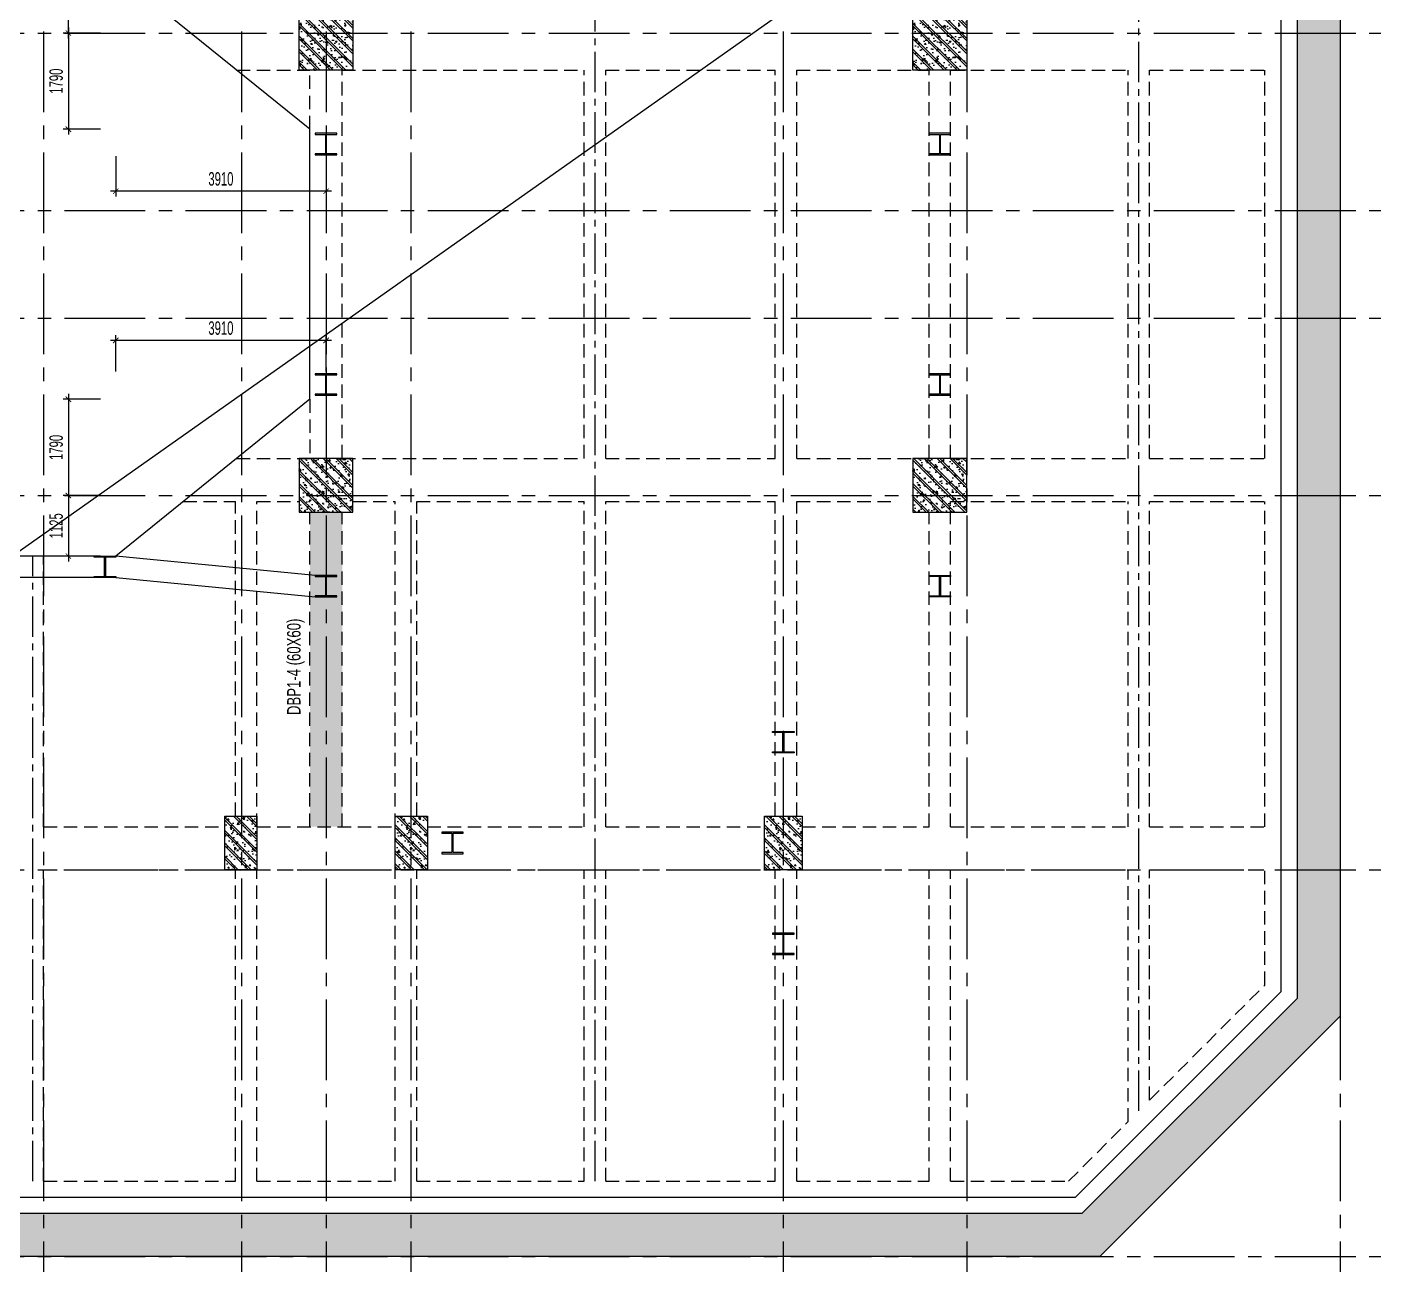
# Model space of a CAD drawing. Extents: x 71 to 1774126, y -14 to 415800.
# Drawn here: x 1601790 to 1627226, y 369368 to 392374 of the extents above; entities that cross this region are included whole.
import ezdxf
from ezdxf.enums import TextEntityAlignment as Align

# ---------------------------------------------------------------- set-up
doc = ezdxf.new("R2010")
doc.units = 0
doc.header["$LTSCALE"] = 1000
doc.header["$MEASUREMENT"] = 0
doc.header["$PDMODE"] = 3
doc.linetypes.add('CENTER2', pattern=[1.125, 0.75, -0.125, 0.125, -0.125])
doc.linetypes.add('HIDDEN', pattern=[0.375, 0.25, -0.125])
doc.layers.get('0').update_dxf_attribs({"linetype": 'CONTINUOUS'})
doc.layers.get('Defpoints').update_dxf_attribs({"linetype": 'CONTINUOUS'})
for name, color, linetype in [('CDC.01.AXIS', 160, 'CENTER2'), ('CDC.02.DIM', 1, 'CONTINUOUS'), ('CDC.03.BORDER', 3, 'CONTINUOUS'), ('CDC.04.HIDDEN', 8, 'HIDDEN'), ('CDC.05.STEEL', 4, 'CONTINUOUS'), ('CDC.06.TEXT', 2, 'CONTINUOUS'), ('CDC.09.COLUMN', 4, 'CONTINUOUS'), ('CDC.10.HATCH', 9, 'CONTINUOUS')]:
    doc.layers.add(name, color=color, linetype=linetype)
doc.layers.add('KCS_Plotter', color=11, linetype='CONTINUOUS', plot=False)
doc.styles.add('ARIAL', font='arial.ttf', dxfattribs={"width": 0.6})
doc.dimstyles.new('100', dxfattribs={"dimscale": 100, "dimtxt": 2.5, "dimasz": 1, "dimexe": 1, "dimexo": 0, "dimgap": 1, "dimtad": 1, "dimdec": 0, "dimdsep": 46, "dimtxsty": 'ARIAL', "dimblk": 'ARCHTICK', "dimcen": 1, "dimdle": 1, "dimclrd": 1, "dimclre": 1, "dimclrt": 2, "dimadec": 0, "dimazin": 0, "dimtfac": 0.00072, "dimtdec": 0, "dimtix": 1, "dimtmove": 2, "dimatfit": 3, "dimldrblk": 'ARCHTICK', "dimfxl": 1, "dimtolj": 1, "dimarcsym": 0})

# ---------------------------------------------------------------- blocks, each defined once
blk = doc.blocks.new('TANG HAM')
at = {"layer": 'CDC.10.HATCH'}
h = blk.add_hatch(dxfattribs=at)
h.set_pattern_fill('CHAU-01', color=256, scale=70, style=0, pattern_type=2)
h.set_pattern_definition([(50, (0, 0), (502.08213, -43.92649), [52.5, -577.5]), (355, (0, 0), (-97.12593, 526.5345), [42, -462]), (100.4514, (41.84, -3.66), (404.95657, 482.60768), [44.61813, -490.79948]), (46.1842, (0, 140), (747.06873, -115.8633), [78.75, -866.25]), (96.6356, (62.26, 130.34), (654.2639, 681.8825), [66.9272, -736.1991]), (351.1842, (0, 140), (654.26336, 681.88302), [63, -693]), (21, (70, 105), (417.83494, -281.83322), [52.5, -577.5]), (326, (70, 105), (170.32073, 507.60503), [42, -462]), (71.4514, (104.8, 81.5), (588.15584, 225.77135), [44.61813, -490.79948]), (37.5, (0, 0), (8.511899, 233.025698), [0, -456.4, 0, -469, 0, -463.75]), (7.5, (0, 0), (184.148676, 276.0882), [0, -267.4, 0, -445.9, 0, -176.75]), (327.5, (-156.1, 0), (373.675705, -15.78841), [0, -175, 0, -546, 0, -724.5]), (317.5, (-226.1, 0), (408.23032, 70.07349), [0, -227.5, 0, -362.6, 0, -514.5]), (45, (0, 0), (-210.36427, 210.36427), []), (45, (0, 85.75), (-210.36427, 210.36427), [])])
h.paths.add_polyline_path([(1562833, 296090), (1562833, 333640), (1626193, 333640), (1626193, 300559), (1621725, 296090)])
h.paths.add_polyline_path([(1563633, 296890), (1563633, 332840), (1625393, 332840), (1625393, 300890), (1621393, 296890)], flags=16)
h = blk.add_hatch(dxfattribs=at)
h.set_pattern_fill('CHAU-01', color=256, scale=40, style=0, pattern_type=2)
h.set_pattern_definition([(130, (3296681.54, 13550.65), (-286.904073, -25.100854), [30, -330]), (185, (3296681.54, 13550.65), (55.500533, 300.876853), [24, -264]), (79.5486, (3296657.63, 13548.56), (-231.403753, 275.775817), [25.496076, -280.456845]), (133.8158, (3296681.54, 13630.65), (-426.89642, -66.207606), [45, -495]), (83.3644, (3296645.96, 13625.13), (-373.86508, 389.64715), [38.24412, -420.6852]), (188.8158, (3296681.54, 13630.65), (-373.86478, 389.64744), [36, -396]), (159, (3296641.54, 13610.65), (-238.76282, -161.047556), [30, -330]), (214, (3296641.54, 13610.65), (-97.326133, 290.06002), [24, -264]), (108.5486, (3296621.64, 13597.23), (-336.08905, 129.0122), [25.496076, -280.456845]), (142.5, (3296681.54, 13550.65), (-4.863942, 133.1575415), [0, -260.8, 0, -268, 0, -265]), (172.5, (3296681.54, 13550.65), (-105.227815, 157.764685), [0, -152.8, 0, -254.8, 0, -101]), (212.5, (3296770.74, 13550.65), (-213.5289745, -9.021949), [0, -100, 0, -312, 0, -414]), (222.5, (3296810.74, 13550.65), (-233.274468, 40.041993), [0, -130, 0, -207.2, 0, -294]), (135, (3296681.54, 13550.65), (120.208153, 120.208153), []), (135, (3296681.54, 13599.65), (120.208153, 120.208153), [])])
h.paths.add_polyline_path([(1606843, 319150), (1607843, 319150), (1607843, 318150), (1606843, 318150)])
h = blk.add_hatch(dxfattribs=at)
h.set_pattern_fill('CHAU-01', color=256, scale=40, style=0, pattern_type=2)
h.set_pattern_definition([(130, (3308091.54, 13550.65), (-286.904073, -25.100854), [30, -330]), (185, (3308091.54, 13550.65), (55.500533, 300.876853), [24, -264]), (79.5486, (3308067.63, 13548.56), (-231.403753, 275.775817), [25.496076, -280.456845]), (133.8158, (3308091.54, 13630.65), (-426.89642, -66.207606), [45, -495]), (83.3644, (3308055.96, 13625.13), (-373.86508, 389.64715), [38.24412, -420.6852]), (188.8158, (3308091.54, 13630.65), (-373.86478, 389.64744), [36, -396]), (159, (3308051.54, 13610.65), (-238.76282, -161.047556), [30, -330]), (214, (3308051.54, 13610.65), (-97.326133, 290.06002), [24, -264]), (108.5486, (3308031.64, 13597.23), (-336.08905, 129.0122), [25.496076, -280.456845]), (142.5, (3308091.54, 13550.65), (-4.863942, 133.1575415), [0, -260.8, 0, -268, 0, -265]), (172.5, (3308091.54, 13550.65), (-105.227815, 157.764685), [0, -152.8, 0, -254.8, 0, -101]), (212.5, (3308180.74, 13550.65), (-213.5289745, -9.021949), [0, -100, 0, -312, 0, -414]), (222.5, (3308220.74, 13550.65), (-233.274468, 40.041993), [0, -130, 0, -207.2, 0, -294]), (135, (3308091.54, 13550.65), (120.208153, 120.208153), []), (135, (3308091.54, 13599.65), (120.208153, 120.208153), [])])
h.paths.add_polyline_path([(1618253, 319150), (1619253, 319150), (1619253, 318150), (1618253, 318150)])
h = blk.add_hatch(dxfattribs=at)
h.set_pattern_fill('CHAU-01', color=256, scale=40, style=0, pattern_type=2)
h.set_pattern_definition([(130, (3296681.54, 13170.65), (-286.904073, -25.100854), [30, -330]), (185, (3296681.54, 13170.65), (55.500533, 300.876853), [24, -264]), (79.5486, (3296657.63, 13168.56), (-231.403753, 275.775817), [25.496076, -280.456845]), (133.8158, (3296681.54, 13250.65), (-426.89642, -66.207606), [45, -495]), (83.3644, (3296645.96, 13245.13), (-373.86508, 389.64715), [38.24412, -420.6852]), (188.8158, (3296681.54, 13250.65), (-373.86478, 389.64744), [36, -396]), (159, (3296641.54, 13230.65), (-238.76282, -161.047556), [30, -330]), (214, (3296641.54, 13230.65), (-97.326133, 290.06002), [24, -264]), (108.5486, (3296621.64, 13217.23), (-336.08905, 129.0122), [25.496076, -280.456845]), (142.5, (3296681.54, 13170.65), (-4.863942, 133.1575415), [0, -260.8, 0, -268, 0, -265]), (172.5, (3296681.54, 13170.65), (-105.227815, 157.764685), [0, -152.8, 0, -254.8, 0, -101]), (212.5, (3296770.74, 13170.65), (-213.5289745, -9.021949), [0, -100, 0, -312, 0, -414]), (222.5, (3296810.74, 13170.65), (-233.274468, 40.041993), [0, -130, 0, -207.2, 0, -294]), (135, (3296681.54, 13170.65), (120.208153, 120.208153), []), (135, (3296681.54, 13219.65), (120.208153, 120.208153), [])])
h.paths.add_polyline_path([(1606843, 309930), (1607843, 309930), (1607843, 310930), (1606843, 310930)])
h = blk.add_hatch(dxfattribs=at)
h.set_pattern_fill('CHAU-01', color=256, scale=40, style=0, pattern_type=2)
h.set_pattern_definition([(130, (3308091.54, 13170.65), (-286.904073, -25.100854), [30, -330]), (185, (3308091.54, 13170.65), (55.500533, 300.876853), [24, -264]), (79.5486, (3308067.63, 13168.56), (-231.403753, 275.775817), [25.496076, -280.456845]), (133.8158, (3308091.54, 13250.65), (-426.89642, -66.207606), [45, -495]), (83.3644, (3308055.96, 13245.13), (-373.86508, 389.64715), [38.24412, -420.6852]), (188.8158, (3308091.54, 13250.65), (-373.86478, 389.64744), [36, -396]), (159, (3308051.54, 13230.65), (-238.76282, -161.047556), [30, -330]), (214, (3308051.54, 13230.65), (-97.326133, 290.06002), [24, -264]), (108.5486, (3308031.64, 13217.23), (-336.08905, 129.0122), [25.496076, -280.456845]), (142.5, (3308091.54, 13170.65), (-4.863942, 133.1575415), [0, -260.8, 0, -268, 0, -265]), (172.5, (3308091.54, 13170.65), (-105.227815, 157.764685), [0, -152.8, 0, -254.8, 0, -101]), (212.5, (3308180.74, 13170.65), (-213.5289745, -9.021949), [0, -100, 0, -312, 0, -414]), (222.5, (3308220.74, 13170.65), (-233.274468, 40.041993), [0, -130, 0, -207.2, 0, -294]), (135, (3308091.54, 13170.65), (120.208153, 120.208153), []), (135, (3308091.54, 13219.65), (120.208153, 120.208153), [])])
h.paths.add_polyline_path([(1618253, 309930), (1619253, 309930), (1619253, 310930), (1618253, 310930)])
h = blk.add_hatch(dxfattribs=at)
h.set_pattern_fill('CHAU-01', color=256, scale=40, style=0, pattern_type=2)
h.set_pattern_definition([(130, (3186616.3, 0), (-286.904073, -25.100854), [30, -330]), (185, (3186616.3, 0), (55.500533, 300.876853), [24, -264]), (79.5486, (3186592.38, -2.1), (-231.403753, 275.775817), [25.496076, -280.456845]), (133.8158, (3186616.3, 80), (-426.89642, -66.207606), [45, -495]), (83.3644, (3186580.7, 74.5), (-373.86508, 389.64715), [38.24412, -420.6852]), (188.8158, (3186616.3, 80), (-373.86478, 389.64744), [36, -396]), (159, (3186576.3, 60), (-238.76282, -161.047556), [30, -330]), (214, (3186576.3, 60), (-97.326133, 290.06002), [24, -264]), (108.5486, (3186556.4, 46.58), (-336.08905, 129.0122), [25.496076, -280.456845]), (142.5, (3186616.29, 0), (-4.863942, 133.1575415), [0, -260.8, 0, -268, 0, -265]), (172.5, (3186616.29, 0), (-105.227815, 157.764685), [0, -152.8, 0, -254.8, 0, -101]), (212.5, (3186705.49, 0), (-213.5289745, -9.021949), [0, -100, 0, -312, 0, -414]), (222.5, (3186745.5, 0), (-233.274468, 40.041993), [0, -130, 0, -207.2, 0, -294]), (135, (3186616.3, 0), (120.208153, 120.208153), []), (135, (3186616.3, 49), (120.208153, 120.208153), [])])
h.paths.add_polyline_path([(1605648, 304280), (1606058, 304280), (1606058, 303280), (1605648, 303280)])
h.paths.add_polyline_path([(1605458, 303280), (1605458, 304280), (1605648, 304280), (1605648, 303280)])
h = blk.add_hatch(dxfattribs=at)
h.set_pattern_fill('CHAU-01', color=256, scale=40, style=0, pattern_type=2)
h.set_pattern_definition([(130, (3189886.3, 0), (-286.904073, -25.100854), [30, -330]), (185, (3189886.3, 0), (55.500533, 300.876853), [24, -264]), (79.5486, (3189862.38, -2.1), (-231.403753, 275.775817), [25.496076, -280.456845]), (133.8158, (3189886.3, 80), (-426.89642, -66.207606), [45, -495]), (83.3644, (3189850.7, 74.5), (-373.86508, 389.64715), [38.24412, -420.6852]), (188.8158, (3189886.3, 80), (-373.86478, 389.64744), [36, -396]), (159, (3189846.3, 60), (-238.76282, -161.047556), [30, -330]), (214, (3189846.3, 60), (-97.326133, 290.06002), [24, -264]), (108.5486, (3189826.4, 46.58), (-336.08905, 129.0122), [25.496076, -280.456845]), (142.5, (3189886.29, 0), (-4.863942, 133.1575415), [0, -260.8, 0, -268, 0, -265]), (172.5, (3189886.29, 0), (-105.227815, 157.764685), [0, -152.8, 0, -254.8, 0, -101]), (212.5, (3189975.49, 0), (-213.5289745, -9.021949), [0, -100, 0, -312, 0, -414]), (222.5, (3190015.5, 0), (-233.274468, 40.041993), [0, -130, 0, -207.2, 0, -294]), (135, (3189886.3, 0), (120.208153, 120.208153), []), (135, (3189886.3, 49), (120.208153, 120.208153), [])])
h.paths.add_polyline_path([(1608628, 304280), (1608918, 304280), (1608918, 303280), (1608628, 303280)])
h.paths.add_polyline_path([(1609228, 304280), (1609228, 303280), (1608918, 303280), (1608918, 304280)])
h = blk.add_hatch(dxfattribs=at)
h.set_pattern_fill('CHAU-01', color=256, scale=40, style=0, pattern_type=2)
h.set_pattern_definition([(130, (3196751.3, 0), (-286.904073, -25.100854), [30, -330]), (185, (3196751.3, 0), (55.500533, 300.876853), [24, -264]), (79.5486, (3196727.38, -2.1), (-231.403753, 275.775817), [25.496076, -280.456845]), (133.8158, (3196751.3, 80), (-426.89642, -66.207606), [45, -495]), (83.3644, (3196715.7, 74.5), (-373.86508, 389.64715), [38.24412, -420.6852]), (188.8158, (3196751.3, 80), (-373.86478, 389.64744), [36, -396]), (159, (3196711.3, 60), (-238.76282, -161.047556), [30, -330]), (214, (3196711.3, 60), (-97.326133, 290.06002), [24, -264]), (108.5486, (3196691.4, 46.58), (-336.08905, 129.0122), [25.496076, -280.456845]), (142.5, (3196751.29, 0), (-4.863942, 133.1575415), [0, -260.8, 0, -268, 0, -265]), (172.5, (3196751.29, 0), (-105.227815, 157.764685), [0, -152.8, 0, -254.8, 0, -101]), (212.5, (3196840.49, 0), (-213.5289745, -9.021949), [0, -100, 0, -312, 0, -414]), (222.5, (3196880.5, 0), (-233.274468, 40.041993), [0, -130, 0, -207.2, 0, -294]), (135, (3196751.3, 0), (120.208153, 120.208153), []), (135, (3196751.3, 49), (120.208153, 120.208153), [])])
h.paths.add_polyline_path([(1615783, 304280), (1616193, 304280), (1616193, 303280), (1615783, 303280)])
h.paths.add_polyline_path([(1615493, 304280), (1615783, 304280), (1615783, 303280), (1615493, 303280)])
at = {"layer": 'CDC.01.AXIS', "ltscale": 2}
for p, q in [((1602093, 334618), (1602093, 295176)), ((1605768, 334618), (1605768, 295176)), ((1607343, 334618), (1607343, 295176)), ((1608918, 334618), (1608918, 295176)), ((1615843, 334618), (1615843, 295176)), ((1619253, 334618), (1619253, 295176)), ((1626193, 334618), (1626193, 295176)), ((1561983, 318840), (1626948, 318840)), ((1561983, 315540), (1626948, 315540)), ((1561983, 313540), (1626948, 313540)), ((1561983, 310240), (1626948, 310240)), ((1561983, 303280), (1626948, 303280)), ((1561983, 296090), (1626948, 296090))]:
    blk.add_line(p, q, dxfattribs=at)
at = {"layer": 'CDC.09.COLUMN'}
for p, q in [((1605458, 303280), (1605458, 304280)), ((1605458, 304280), (1606058, 304280)), ((1606058, 304280), (1606058, 303280)), ((1608628, 303280), (1608628, 304280)), ((1608628, 304280), (1609228, 304280)), ((1609228, 304280), (1609228, 303280)), ((1615493, 303280), (1615493, 304280)), ((1615493, 304280), (1616193, 304280)), ((1616193, 304280), (1616193, 303280)), ((1606058, 303280), (1605458, 303280)), ((1609228, 303280), (1608628, 303280)), ((1616193, 303280), (1615493, 303280))]:
    blk.add_line(p, q, dxfattribs=at)
for points in [[(1562833, 296090), (1562833, 333640), (1626193, 333640), (1626193, 300559), (1621725, 296090)], [(1563633, 296890), (1563633, 332840), (1625393, 332840), (1625393, 300890), (1621393, 296890)], [(1607843, 319150), (1607843, 318150), (1606843, 318150), (1606843, 319150)], [(1619253, 319150), (1619253, 318150), (1618253, 318150), (1618253, 319150)], [(1607843, 309930), (1607843, 310930), (1606843, 310930), (1606843, 309930)], [(1619253, 309930), (1619253, 310930), (1618253, 310930), (1618253, 309930)]]:
    blk.add_lwpolyline(points, close=True, dxfattribs=at)
blk = doc.blocks.new('KINGPOST')
at = {"layer": 'CDC.05.STEEL', "color": 4}
for p, q in [((1656675, 236723, 0), (1656675, 236744, 0)), ((1656675, 236744, 0), (1657075, 236744, 0)), ((1656865, 236723, 0), (1656675, 236723, 0)), ((1656865, 236364, 0), (1656865, 236723, 0)), ((1657075, 236723, 0), (1656884, 236723, 0)), ((1656884, 236723, 0), (1656884, 236364, 0)), ((1657075, 236744, 0), (1657075, 236723, 0)), ((1656675, 236344, 0), (1656675, 236364, 0)), ((1656675, 236364, 0), (1656865, 236364, 0)), ((1657075, 236344, 0), (1656675, 236344, 0)), ((1656884, 236364, 0), (1657075, 236364, 0)), ((1657075, 236364, 0), (1657075, 236344, 0))]:
    blk.add_line(p, q, dxfattribs=at)
blk = doc.blocks.new('_ARCHTICK')
at = {"color": 0, "linetype": 'ByBlock', "const_width": 0.15}
blk.add_lwpolyline([(-0.5, -0.5), (0.5, 0.5)], dxfattribs=at)
blk = doc.blocks.new('*D333')
at = {"layer": 'CDC.02.DIM', "color": 1, "lineweight": -2, "transparency": 16777216}
for p, q in [((1603150, 385459), (1602453, 385459)), ((1602553, 385559), (1602553, 383569)), ((1603150, 383669), (1602453, 383669))]:
    blk.add_line(p, q, dxfattribs=at)
at = {"layer": 'Defpoints', "color": 0, "transparency": 16777216}
for p in [(1603150, 385459), (1602553, 383669), (1603150, 383669)]:
    blk.add_point(p, dxfattribs=at)
at = {"layer": 'CDC.02.DIM', "color": 1, "lineweight": -2, "transparency": 16777216, "xscale": 100, "yscale": 100, "zscale": 100}
for p, rotation in [((1602553, 385459), 90), ((1602553, 383669), 270)]:
    blk.add_blockref('_ARCHTICK', p, dxfattribs=dict(at, rotation=rotation))
at = {"layer": 'CDC.02.DIM', "color": 2, "transparency": 16777216, "insert": (1602326, 384564), "char_height": 250, "attachment_point": 5, "rotation": 90, "style": 'ARIAL'}
blk.add_mtext('\\A1;1790', dxfattribs=at)
blk = doc.blocks.new('*D334')
at = {"layer": 'CDC.02.DIM', "color": 1, "lineweight": -2, "transparency": 16777216}
for p, q in [((1603150, 392269), (1602453, 392269)), ((1602553, 392369), (1602553, 390379)), ((1603150, 390479), (1602453, 390479))]:
    blk.add_line(p, q, dxfattribs=at)
at = {"layer": 'Defpoints', "color": 0, "transparency": 16777216}
for p in [(1603150, 392269), (1602553, 390479), (1603150, 390479)]:
    blk.add_point(p, dxfattribs=at)
at = {"layer": 'CDC.02.DIM', "color": 1, "lineweight": -2, "transparency": 16777216, "xscale": 100, "yscale": 100, "zscale": 100}
for p, rotation in [((1602553, 392269), 90), ((1602553, 390479), 270)]:
    blk.add_blockref('_ARCHTICK', p, dxfattribs=dict(at, rotation=rotation))
at = {"layer": 'CDC.02.DIM', "color": 2, "transparency": 16777216, "insert": (1602326, 391374), "char_height": 250, "attachment_point": 5, "rotation": 90, "style": 'ARIAL'}
blk.add_mtext('\\A1;1790', dxfattribs=at)
blk = doc.blocks.new('*D335')
at = {"layer": 'CDC.02.DIM', "color": 1, "lineweight": -2, "transparency": 16777216}
for p, q in [((1602553, 392169), (1602553, 393494)), ((1603150, 393394), (1602453, 393394)), ((1603150, 392269), (1602453, 392269))]:
    blk.add_line(p, q, dxfattribs=at)
at = {"layer": 'Defpoints', "color": 0, "transparency": 16777216}
for p in [(1602553, 393394), (1603150, 393394), (1603150, 392269)]:
    blk.add_point(p, dxfattribs=at)
at = {"layer": 'CDC.02.DIM', "color": 1, "lineweight": -2, "transparency": 16777216, "xscale": 100, "yscale": 100, "zscale": 100}
for p, rotation in [((1602553, 393394), 90), ((1602553, 392269), 270)]:
    blk.add_blockref('_ARCHTICK', p, dxfattribs=dict(at, rotation=rotation))
at = {"layer": 'CDC.02.DIM', "color": 2, "transparency": 16777216, "insert": (1602326, 392831), "char_height": 250, "attachment_point": 5, "rotation": 90, "style": 'ARIAL'}
blk.add_mtext('\\A1;1125', dxfattribs=at)
blk = doc.blocks.new('*D336')
at = {"layer": 'CDC.02.DIM', "color": 1, "lineweight": -2, "transparency": 16777216}
for p, q in [((1603150, 383669), (1602453, 383669)), ((1602553, 383769), (1602553, 382444)), ((1603150, 382544), (1602453, 382544))]:
    blk.add_line(p, q, dxfattribs=at)
at = {"layer": 'Defpoints', "color": 0, "transparency": 16777216}
for p in [(1603150, 383669), (1602553, 382544), (1603150, 382544)]:
    blk.add_point(p, dxfattribs=at)
at = {"layer": 'CDC.02.DIM', "color": 1, "lineweight": -2, "transparency": 16777216, "xscale": 100, "yscale": 100, "zscale": 100}
for p, rotation in [((1602553, 383669), 90), ((1602553, 382544), 270)]:
    blk.add_blockref('_ARCHTICK', p, dxfattribs=dict(at, rotation=rotation))
at = {"layer": 'CDC.02.DIM', "color": 2, "transparency": 16777216, "insert": (1602326, 383106), "char_height": 250, "attachment_point": 5, "rotation": 90, "style": 'ARIAL'}
blk.add_mtext('\\A1;1125', dxfattribs=at)
blk = doc.blocks.new('*D339')
at = {"layer": 'CDC.02.DIM', "color": 1, "lineweight": -2, "transparency": 16777216}
for p, q in [((1603433, 385974), (1603433, 386653)), ((1607343, 385974), (1607343, 386653)), ((1607443, 386553), (1603333, 386553))]:
    blk.add_line(p, q, dxfattribs=at)
at = {"layer": 'Defpoints', "color": 0, "transparency": 16777216}
for p in [(1603433, 386553), (1603433, 385974), (1607343, 385974)]:
    blk.add_point(p, dxfattribs=at)
at = {"layer": 'CDC.02.DIM', "color": 1, "lineweight": -2, "transparency": 16777216, "xscale": 100, "yscale": 100, "zscale": 100, "rotation": 180}
blk.add_blockref('_ARCHTICK', (1603433, 386553), dxfattribs=at)
at = {"layer": 'CDC.02.DIM', "color": 1, "lineweight": -2, "transparency": 16777216, "xscale": 100, "yscale": 100, "zscale": 100}
blk.add_blockref('_ARCHTICK', (1607343, 386553), dxfattribs=at)
at = {"layer": 'CDC.02.DIM', "color": 2, "transparency": 16777216, "insert": (1605388, 386781), "char_height": 250, "attachment_point": 5, "style": 'ARIAL'}
blk.add_mtext('\\A1;3910', dxfattribs=at)
blk = doc.blocks.new('*D340')
at = {"layer": 'CDC.02.DIM', "color": 1, "lineweight": -2, "transparency": 16777216}
for p, q in [((1603433, 389978), (1603433, 389228)), ((1607343, 389978), (1607343, 389228)), ((1607443, 389328), (1603333, 389328))]:
    blk.add_line(p, q, dxfattribs=at)
at = {"layer": 'Defpoints', "color": 0, "transparency": 16777216}
for p in [(1603433, 389978), (1607343, 389978), (1603433, 389328)]:
    blk.add_point(p, dxfattribs=at)
at = {"layer": 'CDC.02.DIM', "color": 1, "lineweight": -2, "transparency": 16777216, "xscale": 100, "yscale": 100, "zscale": 100, "rotation": 180}
blk.add_blockref('_ARCHTICK', (1603433, 389328), dxfattribs=at)
at = {"layer": 'CDC.02.DIM', "color": 1, "lineweight": -2, "transparency": 16777216, "xscale": 100, "yscale": 100, "zscale": 100}
blk.add_blockref('_ARCHTICK', (1607343, 389328), dxfattribs=at)
at = {"layer": 'CDC.02.DIM', "color": 2, "transparency": 16777216, "insert": (1605388, 389555), "char_height": 250, "attachment_point": 5, "style": 'ARIAL'}
blk.add_mtext('\\A1;3910', dxfattribs=at)

msp = doc.modelspace()

# ---------------------------------------------------------------- hatches: boundary and pattern name
at = {"layer": 'CDC.04.HIDDEN'}
h = msp.add_hatch(dxfattribs=at)
h.set_pattern_fill('AR-SAND', color=256, scale=50, style=0)
h.set_pattern_definition([(142.5, (3189886.29, 73428.8), (3.149668, 96.3411885), [0, -76, 0, -85, 0, -81.25]), (172.5, (3189886.29, 73428.8), (-88.488835, 141.107303), [0, -41, 0, -68.5, 0, -26.25]), (212.5, (3189947.79, 73428.8), (-155.707093, 0.2829527), [0, -25, 0, -90, 0, -117.5]), (222.5, (3189947.79, 73428.8), (-150.30633, 43.883778), [0, -12.5, 0, -59, 0, -67.5])])
h.paths.add_polyline_path([(1607343.1, 383359), (1607643.1, 383359), (1607643.1, 377509), (1607343.1, 377509), (1607343.1, 381784), (1607543.1, 381784), (1607543.1, 381804.3), (1607352.8, 381804.3), (1607352.8, 382163.6), (1607543.1, 382163.6), (1607543.1, 382184), (1607343.1, 382184)])
h.paths.add_polyline_path([(1607043.1, 381793), (1607143.1, 381784), (1607343.1, 381784), (1607343.1, 377509), (1607043.1, 377509)])
h.paths.add_polyline_path([(1607043.1, 382193), (1607143.1, 382184), (1607143.1, 382163.6), (1607333.5, 382163.6), (1607333.5, 381804.3), (1607143.1, 381804.3), (1607143.1, 381784), (1607043.1, 381793)])
h.paths.add_polyline_path([(1607043.1, 383359), (1607343.1, 383359), (1607343.1, 382184), (1607143.1, 382184), (1607043.1, 382193)])

# ---------------------------------------------------------------- linework, layer by layer
at = {"layer": 'CDC.01.AXIS'}
for p, q in [((1612343.1, 370919), (1612343.1, 405669)), ((1622453.1, 372227.5), (1622453.1, 405669)), ((1601893.1, 370919), (1601893.1, 382544))]:
    msp.add_line(p, q, dxfattribs=at)
at = {"layer": 'CDC.03.BORDER'}
for p, q in [((1625093.1, 405969), (1625093.1, 374443.2)), ((1607043.1, 390478.7), (1603433.1, 393394)), ((1607043.1, 385459.2), (1607043.1, 390478.7)), ((1607043.1, 385459.2), (1603433.1, 382544)), ((1625093.1, 374443.2), (1621268.9, 370619)), ((1621268.9, 370619), (1563933.1, 370619))]:
    msp.add_line(p, q, dxfattribs=at)
at = {"layer": 'CDC.04.HIDDEN'}
for p, q in [((1605680.7, 391579), (1607043.1, 391579)), ((1607043.1, 390478.7), (1607043.1, 391579)), ((1607643.1, 391579), (1612143.1, 391579)), ((1607643.1, 384359), (1607643.1, 391579)), ((1612143.1, 384359), (1612143.1, 391579)), ((1612543.1, 391579), (1615693.1, 391579)), ((1612543.1, 384359), (1612543.1, 391579)), ((1615693.1, 384359), (1615693.1, 391579)), ((1616093.1, 391579), (1618553.1, 391579)), ((1616093.1, 384359), (1616093.1, 391579)), ((1618553.1, 384359), (1618553.1, 391579)), ((1618953.1, 391579), (1622253.1, 391579)), ((1618953.1, 384359), (1618953.1, 391579)), ((1622253.1, 384359), (1622253.1, 391579)), ((1622653.1, 391579), (1624793.1, 391579)), ((1622653.1, 384359), (1622653.1, 391579)), ((1624793.1, 384359), (1624793.1, 391579)), ((1607043.1, 385459.2), (1607043.1, 384359)), ((1605680.7, 384359), (1607043.1, 384359)), ((1607643.1, 384359), (1612143.1, 384359)), ((1612543.1, 384359), (1615693.1, 384359)), ((1616093.1, 384359), (1618553.1, 384359)), ((1618953.1, 384359), (1622253.1, 384359)), ((1622653.1, 384359), (1624793.1, 384359)), ((1604690, 383559), (1605658.1, 383559)), ((1605658.1, 377709), (1605658.1, 383559)), ((1606058.1, 383559), (1606843.1, 383559)), ((1606058.1, 377509), (1606058.1, 383559)), ((1607043.1, 377509), (1607043.1, 383359)), ((1607643.1, 377509), (1607643.1, 383359)), ((1607843.1, 383559), (1608628.1, 383559)), ((1608628.1, 377509), (1608628.1, 383559)), ((1609028.1, 383559), (1612143.1, 383559)), ((1609028.1, 377709), (1609028.1, 383559)), ((1612143.1, 377509), (1612143.1, 383559)), ((1612543.1, 383559), (1615693.1, 383559)), ((1612543.1, 377509), (1612543.1, 383559)), ((1615693.1, 377709), (1615693.1, 383559)), ((1616093.1, 383559), (1617953.1, 383559)), ((1616093.1, 377709), (1616093.1, 383559)), ((1618553.1, 377509), (1618553.1, 383359)), ((1618953.1, 383559), (1622253.1, 383559)), ((1618953.1, 377509), (1618953.1, 383559)), ((1622253.1, 377509), (1622253.1, 383559)), ((1622653.1, 383559), (1624793.1, 383559)), ((1622653.1, 377509), (1622653.1, 383559)), ((1624793.1, 377509), (1624793.1, 383559)), ((1602093.1, 377509), (1602093.1, 382544)), ((1602093.1, 377509), (1605458.1, 377509)), ((1606058.1, 377509), (1608628.1, 377509)), ((1609228.1, 377509), (1612143.1, 377509)), ((1612543.1, 377509), (1615493.1, 377509)), ((1616193.1, 377509), (1618553.1, 377509)), ((1618953.1, 377509), (1622253.1, 377509)), ((1622653.1, 377509), (1624793.1, 377509)), ((1602093.1, 376709), (1605658.1, 376709)), ((1602093.1, 370919), (1602093.1, 376709)), ((1605658.1, 370919), (1605658.1, 376709)), ((1606058.1, 376709), (1608628.1, 376709)), ((1606058.1, 370919), (1606058.1, 376709)), ((1608628.1, 370919), (1608628.1, 376709)), ((1609028.1, 376709), (1612143.1, 376709)), ((1609028.1, 370919), (1609028.1, 376709)), ((1612143.1, 370919), (1612143.1, 376709)), ((1612543.1, 376709), (1618553.1, 376709)), ((1612543.1, 370919), (1612543.1, 376709)), ((1615693.1, 370919), (1615693.1, 376709)), ((1616093.1, 370919), (1616093.1, 376709)), ((1618553.1, 370919), (1618553.1, 376709)), ((1618953.1, 376709), (1622253.1, 376709)), ((1618953.1, 370919), (1618953.1, 376709)), ((1622253.1, 372027.5), (1622253.1, 376709)), ((1622653.1, 376709), (1624793.1, 376709)), ((1622653.1, 372427.5), (1622653.1, 376709)), ((1624793.1, 374567.5), (1624793.1, 376709)), ((1622653.1, 372427.5), (1624793.1, 374567.5)), ((1621144.6, 370919), (1622253.1, 372027.5)), ((1602093.1, 370919), (1605658.1, 370919)), ((1606058.1, 370919), (1608628.1, 370919)), ((1609028.1, 370919), (1612143.1, 370919)), ((1612543.1, 370919), (1615693.1, 370919)), ((1616093.1, 370919), (1618553.1, 370919)), ((1618953.1, 370919), (1621144.6, 370919))]:
    msp.add_line(p, q, dxfattribs=at)
at = {"layer": 'CDC.05.STEEL'}
for p, q in [((1603033.1, 382544), (1586853.1, 382544)), ((1607143.1, 382184), (1603433.1, 382544)), ((1603033.1, 382144), (1586853.1, 382144)), ((1603433.1, 382144), (1607143.1, 381784))]:
    msp.add_line(p, q, dxfattribs=at)
at = {"layer": 'KCS_Plotter'}
msp.add_line((1648599.7, 415800.4), (1549882.2, 346076.1), dxfattribs=at)

# ---------------------------------------------------------------- block references
at = {"layer": 'CDC.05.STEEL', "xscale": -1}
for p in [(3264217.8, 153660.2, 0), (3275627.8, 153660.2, 0), (3264217.8, 149190.2, 0), (3275627.8, 149190.2, 0), (3264217.8, 145440.2, 0), (3266567.8, 140665.2, 0), (3272717.8, 138790.2, 0)]:
    msp.add_blockref('KINGPOST', p, dxfattribs=at)
at = {"layer": 'CDC.05.STEEL'}
for p in [(-53641.5, 145800.2, 0), (-38121.5, 145440.2, 0)]:
    msp.add_blockref('KINGPOST', p, dxfattribs=at)
at = {"layer": 'CDC.05.STEEL', "rotation": 180}
msp.add_blockref('KINGPOST', (3272717.8, 615627.8, 0), dxfattribs=at)
at = {"layer": 'CDC.10.HATCH'}
msp.add_blockref('TANG HAM', (0, 73428.8), dxfattribs=at)

# ---------------------------------------------------------------- texts
at = {"layer": 'CDC.06.TEXT', "color": 6, "style": 'ARIAL', "width": 0.7}
msp.add_text('DBP1-4 (60X60)', height=250, rotation=90, dxfattribs=at).set_placement((1606743.3, 380483.9), align=Align.MIDDLE_CENTER)

# ---------------------------------------------------------------- dimensions: what is measured, and where the dimension line sits
at = {"layer": 'CDC.02.DIM'}
for base, p1, p2, angle, picture, middle in [((1602553.5, 393394), (1603149.8, 392269), (1603149.8, 393394), 90, '*D335', (1602325.8, 392831.5)), ((1602553.5, 390478.7), (1603149.8, 392269), (1603149.8, 390478.7), 90, '*D334', (1602325.8, 391373.8)), ((1603433.1, 389327.7), (1607343.1, 389977.9), (1603433.1, 389977.9), 180, '*D340', (1605388.1, 389555.5)), ((1603433.1, 386553.3), (1607343.1, 385974.1), (1603433.1, 385974.1), 180, '*D339', (1605388.1, 386781.1)), ((1602553.5, 383669), (1603149.8, 385459.2), (1603149.8, 383669), 90, '*D333', (1602325.8, 384564.1)), ((1602553.5, 382544), (1603149.8, 383669), (1603149.8, 382544), 90, '*D336', (1602325.8, 383106.5))]:
    dim = msp.add_linear_dim(base=base, p1=p1, p2=p2, angle=angle, dimstyle='100', override={"dimarcsym": 1}, dxfattribs=at)
    dim.commit()
    dim.dimension.update_dxf_attribs({"geometry": picture, "text_midpoint": middle})

doc.saveas('drawing.dxf')
